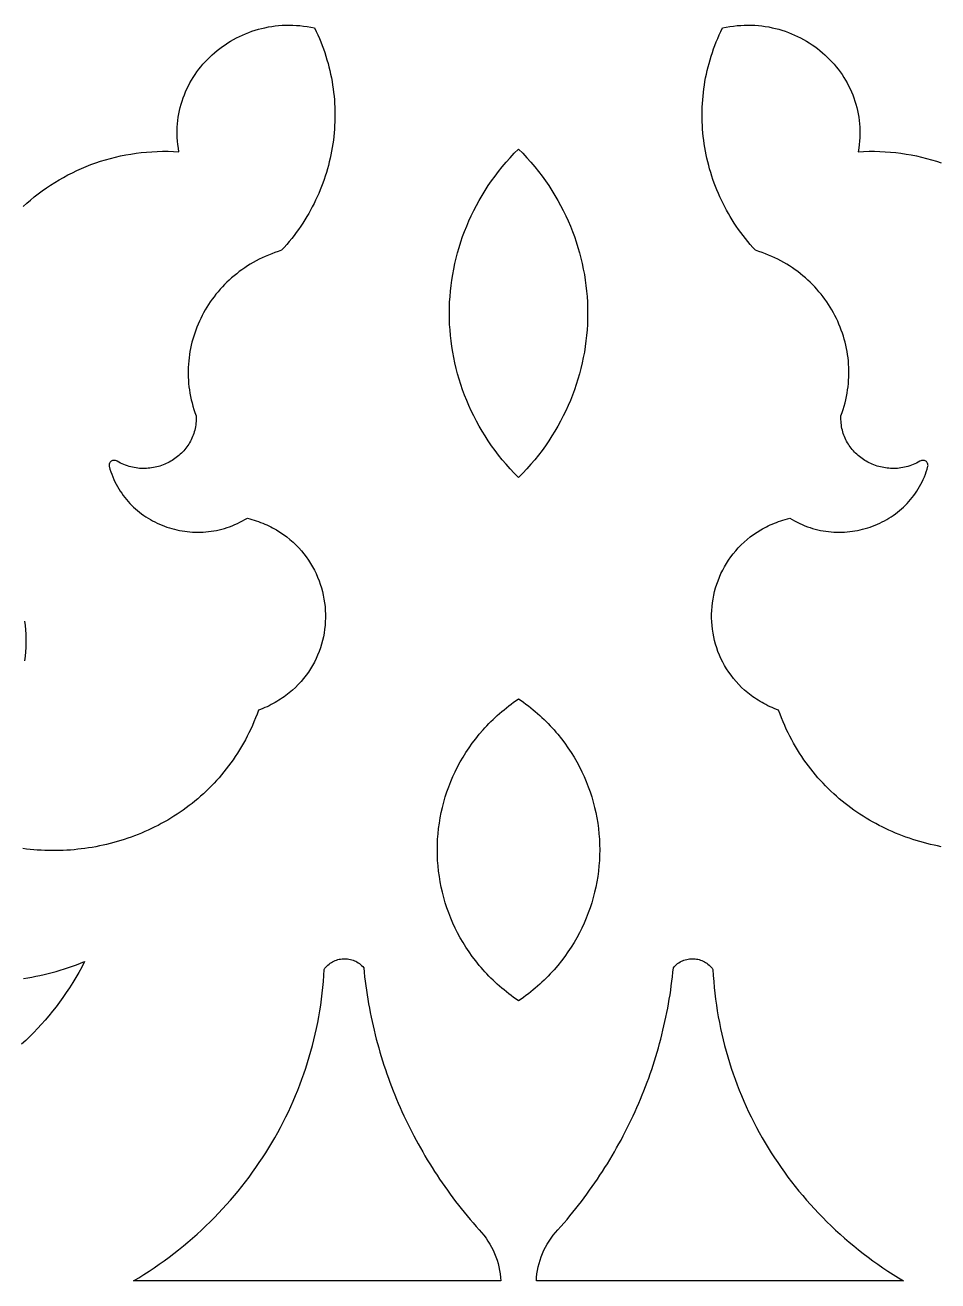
# Model space of a CAD drawing. Extents: x -167 to 167, y -60 to 60.
# Drawn here: x -139.68 to -112.62, y -40 to -2.79 of the extents above; entities that cross this region are included whole.
import ezdxf

# ---------------------------------------------------------------- set-up
doc = ezdxf.new("R2010")
doc.units = 0
doc.header["$MEASUREMENT"] = 0
doc.layers.add('LAYER_1', color=18, linetype='CONTINUOUS')

msp = doc.modelspace()

# ---------------------------------------------------------------- linework, layer by layer
at = {"layer": 'LAYER_1'}
for points in [[(-139.737, -8.17), (-139.628, -8.071), (-139.517, -7.974), (-139.403, -7.881), (-139.287, -7.789), (-139.168, -7.701), (-139.047, -7.616), (-138.924, -7.533), (-138.798, -7.453), (-138.671, -7.376), (-138.541, -7.303), (-138.41, -7.232), (-138.276, -7.164), (-138.141, -7.1), (-138.004, -7.038), (-137.864, -6.98), (-137.724, -6.925), (-137.581, -6.874), (-137.437, -6.826), (-137.291, -6.781), (-137.144, -6.74), (-136.995, -6.702), (-136.845, -6.668), (-136.694, -6.638), (-136.541, -6.611), (-136.387, -6.588), (-136.232, -6.569), (-136.075, -6.553), (-135.918, -6.541), (-135.759, -6.534), (-135.6, -6.53), (-135.439, -6.53), (-135.278, -6.535), (-135.116, -6.543), (-135.134, -6.438), (-135.148, -6.333), (-135.158, -6.229), (-135.165, -6.125), (-135.168, -6.023), (-135.168, -5.92), (-135.165, -5.819), (-135.158, -5.718), (-135.148, -5.619), (-135.135, -5.52), (-135.118, -5.422), (-135.098, -5.325), (-135.076, -5.229), (-135.05, -5.134), (-135.021, -5.041), (-134.99, -4.948), (-134.956, -4.857), (-134.918, -4.768), (-134.878, -4.679), (-134.836, -4.592), (-134.79, -4.506), (-134.743, -4.422), (-134.692, -4.34), (-134.639, -4.258), (-134.584, -4.179), (-134.526, -4.101), (-134.466, -4.025), (-134.404, -3.951), (-134.339, -3.879), (-134.273, -3.808), (-134.204, -3.74), (-134.133, -3.673), (-134.06, -3.609), (-133.985, -3.546), (-133.909, -3.486), (-133.83, -3.427), (-133.75, -3.371), (-133.668, -3.318), (-133.584, -3.266), (-133.498, -3.217), (-133.411, -3.171), (-133.323, -3.126), (-133.233, -3.085), (-133.142, -3.045), (-133.049, -3.009), (-132.955, -2.975), (-132.859, -2.944), (-132.763, -2.915), (-132.665, -2.89), (-132.566, -2.867), (-132.466, -2.847), (-132.365, -2.83), (-132.264, -2.816), (-132.161, -2.805), (-132.057, -2.797), (-131.953, -2.793), (-131.848, -2.791), (-131.742, -2.793), (-131.636, -2.798), (-131.529, -2.806), (-131.421, -2.818), (-131.313, -2.833), (-131.205, -2.852), (-131.096, -2.874), (-131.047, -2.977), (-131, -3.08), (-130.955, -3.184), (-130.912, -3.288), (-130.871, -3.393), (-130.832, -3.498), (-130.795, -3.604), (-130.761, -3.71), (-130.728, -3.817), (-130.698, -3.924), (-130.67, -4.031), (-130.644, -4.139), (-130.62, -4.246), (-130.598, -4.354), (-130.578, -4.463), (-130.56, -4.571), (-130.544, -4.68), (-130.531, -4.788), (-130.519, -4.897), (-130.51, -5.006), (-130.502, -5.115), (-130.497, -5.224), (-130.493, -5.333), (-130.492, -5.442), (-130.493, -5.551), (-130.496, -5.66), (-130.501, -5.768), (-130.507, -5.877), (-130.516, -5.985), (-130.527, -6.093), (-130.54, -6.201), (-130.555, -6.309), (-130.572, -6.416), (-130.591, -6.524), (-130.612, -6.63), (-130.635, -6.737), (-130.66, -6.843), (-130.687, -6.949), (-130.715, -7.054), (-130.746, -7.159), (-130.779, -7.263), (-130.814, -7.367), (-130.851, -7.47), (-130.89, -7.573), (-130.93, -7.675), (-130.973, -7.776), (-131.018, -7.877), (-131.064, -7.977), (-131.113, -8.076), (-131.163, -8.175), (-131.216, -8.273), (-131.27, -8.37), (-131.327, -8.466), (-131.385, -8.562), (-131.445, -8.656), (-131.507, -8.75), (-131.571, -8.843), (-131.637, -8.934), (-131.705, -9.025), (-131.774, -9.115), (-131.846, -9.204), (-131.919, -9.291), (-131.995, -9.378), (-132.072, -9.464), (-132.172, -9.495), (-132.27, -9.529), (-132.367, -9.565), (-132.462, -9.603), (-132.556, -9.643), (-132.648, -9.686), (-132.739, -9.73), (-132.828, -9.777), (-132.915, -9.825), (-133.001, -9.876), (-133.085, -9.928), (-133.168, -9.982), (-133.248, -10.039), (-133.327, -10.096), (-133.405, -10.156), (-133.48, -10.217), (-133.554, -10.28), (-133.626, -10.345), (-133.696, -10.411), (-133.764, -10.479), (-133.83, -10.548), (-133.894, -10.619), (-133.957, -10.691), (-134.018, -10.765), (-134.076, -10.839), (-134.133, -10.916), (-134.187, -10.993), (-134.24, -11.072), (-134.291, -11.151), (-134.339, -11.232), (-134.385, -11.314), (-134.43, -11.397), (-134.472, -11.482), (-134.512, -11.567), (-134.55, -11.653), (-134.585, -11.739), (-134.619, -11.827), (-134.65, -11.916), (-134.679, -12.005), (-134.706, -12.095), (-134.73, -12.186), (-134.752, -12.277), (-134.772, -12.369), (-134.789, -12.462), (-134.804, -12.555), (-134.817, -12.648), (-134.827, -12.742), (-134.835, -12.837), (-134.84, -12.932), (-134.843, -13.027), (-134.843, -13.122), (-134.841, -13.218), (-134.836, -13.313), (-134.829, -13.409), (-134.819, -13.505), (-134.806, -13.602), (-134.791, -13.698), (-134.773, -13.794), (-134.752, -13.89), (-134.729, -13.986), (-134.703, -14.082), (-134.674, -14.178), (-134.643, -14.273), (-134.609, -14.368), (-134.607, -14.424), (-134.607, -14.478), (-134.609, -14.532), (-134.614, -14.585), (-134.62, -14.638), (-134.628, -14.69), (-134.637, -14.741), (-134.649, -14.791), (-134.662, -14.841), (-134.677, -14.89), (-134.694, -14.938), (-134.712, -14.985), (-134.732, -15.031), (-134.753, -15.076), (-134.776, -15.121), (-134.8, -15.164), (-134.826, -15.207), (-134.853, -15.248), (-134.882, -15.289), (-134.912, -15.328), (-134.943, -15.367), (-134.975, -15.404), (-135.009, -15.44), (-135.044, -15.475), (-135.08, -15.509), (-135.117, -15.542), (-135.155, -15.574), (-135.194, -15.605), (-135.234, -15.634), (-135.275, -15.662), (-135.317, -15.689), (-135.359, -15.714), (-135.403, -15.738), (-135.447, -15.761), (-135.492, -15.783), (-135.538, -15.803), (-135.584, -15.821), (-135.632, -15.839), (-135.679, -15.855), (-135.727, -15.869), (-135.776, -15.882), (-135.825, -15.893), (-135.875, -15.903), (-135.925, -15.911), (-135.975, -15.918), (-136.026, -15.923), (-136.077, -15.927), (-136.128, -15.928), (-136.18, -15.929), (-136.231, -15.927), (-136.283, -15.924), (-136.335, -15.919), (-136.387, -15.912), (-136.439, -15.904), (-136.491, -15.893), (-136.542, -15.881), (-136.594, -15.867), (-136.646, -15.852), (-136.697, -15.834), (-136.748, -15.814), (-136.799, -15.793), (-136.85, -15.769), (-136.9, -15.744), (-136.95, -15.716), (-136.972, -15.704), (-136.994, -15.695), (-137.016, -15.69), (-137.038, -15.688), (-137.06, -15.69), (-137.082, -15.694), (-137.102, -15.702), (-137.121, -15.712), (-137.138, -15.725), (-137.154, -15.74), (-137.167, -15.757), (-137.177, -15.775), (-137.184, -15.796), (-137.188, -15.818), (-137.188, -15.841), (-137.184, -15.864), (-137.162, -15.944), (-137.137, -16.023), (-137.109, -16.1), (-137.08, -16.176), (-137.048, -16.25), (-137.014, -16.323), (-136.978, -16.394), (-136.94, -16.464), (-136.9, -16.532), (-136.858, -16.598), (-136.814, -16.664), (-136.768, -16.727), (-136.721, -16.789), (-136.672, -16.849), (-136.621, -16.908), (-136.568, -16.965), (-136.514, -17.021), (-136.459, -17.074), (-136.402, -17.126), (-136.343, -17.176), (-136.283, -17.225), (-136.222, -17.272), (-136.159, -17.317), (-136.095, -17.36), (-136.03, -17.401), (-135.964, -17.441), (-135.897, -17.478), (-135.829, -17.514), (-135.759, -17.548), (-135.689, -17.58), (-135.618, -17.61), (-135.546, -17.638), (-135.473, -17.664), (-135.4, -17.688), (-135.325, -17.71), (-135.25, -17.731), (-135.175, -17.749), (-135.099, -17.765), (-135.022, -17.779), (-134.945, -17.79), (-134.868, -17.8), (-134.79, -17.808), (-134.712, -17.813), (-134.634, -17.816), (-134.555, -17.818), (-134.476, -17.816), (-134.397, -17.813), (-134.319, -17.807), (-134.24, -17.8), (-134.161, -17.789), (-134.082, -17.777), (-134.003, -17.762), (-133.925, -17.745), (-133.847, -17.726), (-133.769, -17.704), (-133.691, -17.68), (-133.614, -17.653), (-133.537, -17.624), (-133.461, -17.593), (-133.385, -17.559), (-133.31, -17.522), (-133.235, -17.483), (-133.161, -17.442), (-133.088, -17.398), (-133.02, -17.416), (-132.954, -17.436), (-132.888, -17.456), (-132.823, -17.478), (-132.759, -17.5), (-132.696, -17.524), (-132.634, -17.549), (-132.574, -17.575), (-132.514, -17.601), (-132.455, -17.629), (-132.397, -17.658), (-132.34, -17.688), (-132.284, -17.718), (-132.229, -17.75), (-132.122, -17.816), (-132.02, -17.885), (-131.921, -17.958), (-131.826, -18.034), (-131.735, -18.113), (-131.649, -18.195), (-131.566, -18.28), (-131.487, -18.367), (-131.413, -18.457), (-131.342, -18.55), (-131.276, -18.645), (-131.214, -18.741), (-131.155, -18.84), (-131.101, -18.941), (-131.051, -19.043), (-131.005, -19.147), (-130.964, -19.253), (-130.926, -19.359), (-130.892, -19.467), (-130.863, -19.576), (-130.838, -19.686), (-130.817, -19.797), (-130.8, -19.908), (-130.787, -20.02), (-130.778, -20.132), (-130.774, -20.244), (-130.774, -20.357), (-130.778, -20.469), (-130.786, -20.581), (-130.799, -20.693), (-130.815, -20.804), (-130.836, -20.915), (-130.861, -21.025), (-130.891, -21.134), (-130.924, -21.243), (-130.962, -21.35), (-131.005, -21.455), (-131.051, -21.56), (-131.102, -21.663), (-131.157, -21.764), (-131.217, -21.863), (-131.28, -21.96), (-131.348, -22.056), (-131.421, -22.149), (-131.498, -22.239), (-131.579, -22.328), (-131.664, -22.413), (-131.754, -22.496), (-131.848, -22.576), (-131.947, -22.652), (-131.998, -22.69), (-132.05, -22.726), (-132.103, -22.762), (-132.157, -22.796), (-132.212, -22.83), (-132.269, -22.863), (-132.326, -22.895), (-132.385, -22.926), (-132.445, -22.957), (-132.506, -22.986), (-132.567, -23.014), (-132.631, -23.042), (-132.695, -23.068), (-132.76, -23.093), (-132.802, -23.208), (-132.846, -23.321), (-132.892, -23.432), (-132.939, -23.542), (-132.989, -23.651), (-133.04, -23.758), (-133.093, -23.863), (-133.148, -23.967), (-133.204, -24.069), (-133.262, -24.17), (-133.321, -24.269), (-133.383, -24.366), (-133.445, -24.462), (-133.51, -24.557), (-133.575, -24.649), (-133.643, -24.741), (-133.712, -24.83), (-133.782, -24.918), (-133.854, -25.005), (-133.927, -25.09), (-134.001, -25.173), (-134.077, -25.255), (-134.154, -25.335), (-134.232, -25.414), (-134.312, -25.491), (-134.393, -25.566), (-134.475, -25.64), (-134.558, -25.712), (-134.643, -25.782), (-134.728, -25.851), (-134.815, -25.918), (-134.903, -25.984), (-134.991, -26.048), (-135.081, -26.111), (-135.172, -26.171), (-135.264, -26.231), (-135.356, -26.288), (-135.45, -26.344), (-135.544, -26.398), (-135.64, -26.451), (-135.736, -26.502), (-135.833, -26.551), (-135.931, -26.599), (-136.029, -26.645), (-136.129, -26.689), (-136.229, -26.732), (-136.329, -26.773), (-136.43, -26.812), (-136.532, -26.85), (-136.635, -26.886), (-136.738, -26.92), (-136.842, -26.953), (-136.946, -26.984), (-137.05, -27.013), (-137.155, -27.041), (-137.261, -27.067), (-137.367, -27.091), (-137.473, -27.114), (-137.58, -27.134), (-137.687, -27.154), (-137.794, -27.171), (-137.902, -27.187), (-138.01, -27.201), (-138.118, -27.213), (-138.226, -27.224), (-138.334, -27.233), (-138.443, -27.24), (-138.552, -27.245), (-138.66, -27.249), (-138.769, -27.251), (-138.878, -27.251), (-138.987, -27.25), (-139.096, -27.247), (-139.205, -27.242), (-139.314, -27.235), (-139.422, -27.227), (-139.531, -27.217), (-139.639, -27.205), (-139.748, -27.191)], [(-112.522, -27.134), (-112.628, -27.114), (-112.735, -27.091), (-112.841, -27.067), (-112.946, -27.041), (-113.051, -27.013), (-113.156, -26.984), (-113.26, -26.953), (-113.364, -26.92), (-113.467, -26.886), (-113.569, -26.85), (-113.671, -26.812), (-113.772, -26.773), (-113.873, -26.732), (-113.973, -26.689), (-114.072, -26.645), (-114.171, -26.599), (-114.269, -26.551), (-114.366, -26.502), (-114.462, -26.451), (-114.557, -26.398), (-114.652, -26.344), (-114.745, -26.288), (-114.838, -26.231), (-114.93, -26.171), (-115.02, -26.111), (-115.11, -26.048), (-115.199, -25.984), (-115.287, -25.918), (-115.373, -25.851), (-115.459, -25.782), (-115.543, -25.712), (-115.627, -25.64), (-115.709, -25.566), (-115.79, -25.491), (-115.869, -25.414), (-115.948, -25.335), (-116.025, -25.255), (-116.1, -25.173), (-116.175, -25.09), (-116.248, -25.005), (-116.32, -24.918), (-116.39, -24.83), (-116.459, -24.741), (-116.526, -24.649), (-116.592, -24.557), (-116.656, -24.462), (-116.719, -24.366), (-116.78, -24.269), (-116.84, -24.17), (-116.898, -24.069), (-116.954, -23.967), (-117.009, -23.863), (-117.062, -23.758), (-117.113, -23.651), (-117.162, -23.542), (-117.21, -23.432), (-117.256, -23.321), (-117.3, -23.208), (-117.342, -23.093), (-117.407, -23.068), (-117.471, -23.042), (-117.534, -23.014), (-117.596, -22.986), (-117.657, -22.957), (-117.717, -22.926), (-117.775, -22.895), (-117.833, -22.863), (-117.889, -22.83), (-117.945, -22.796), (-117.999, -22.762), (-118.052, -22.726), (-118.104, -22.69), (-118.155, -22.652), (-118.253, -22.576), (-118.348, -22.496), (-118.437, -22.413), (-118.523, -22.328), (-118.604, -22.239), (-118.681, -22.149), (-118.753, -22.056), (-118.821, -21.96), (-118.885, -21.863), (-118.944, -21.764), (-119, -21.663), (-119.05, -21.56), (-119.097, -21.455), (-119.139, -21.35), (-119.177, -21.243), (-119.211, -21.134), (-119.24, -21.025), (-119.265, -20.915), (-119.286, -20.804), (-119.303, -20.693), (-119.316, -20.581), (-119.324, -20.469), (-119.328, -20.357), (-119.328, -20.244), (-119.323, -20.132), (-119.315, -20.02), (-119.302, -19.908), (-119.285, -19.797), (-119.264, -19.686), (-119.239, -19.576), (-119.209, -19.467), (-119.176, -19.359), (-119.138, -19.253), (-119.096, -19.147), (-119.05, -19.043), (-119, -18.941), (-118.946, -18.84), (-118.888, -18.741), (-118.826, -18.645), (-118.759, -18.55), (-118.689, -18.457), (-118.614, -18.367), (-118.536, -18.28), (-118.453, -18.195), (-118.366, -18.113), (-118.275, -18.034), (-118.181, -17.958), (-118.082, -17.885), (-117.979, -17.816), (-117.872, -17.75), (-117.817, -17.718), (-117.762, -17.688), (-117.705, -17.658), (-117.647, -17.629), (-117.588, -17.601), (-117.528, -17.575), (-117.467, -17.549), (-117.405, -17.524), (-117.342, -17.5), (-117.279, -17.478), (-117.214, -17.456), (-117.148, -17.436), (-117.081, -17.416), (-117.013, -17.398), (-116.94, -17.442), (-116.866, -17.483), (-116.792, -17.522), (-116.717, -17.559), (-116.641, -17.593), (-116.564, -17.624), (-116.488, -17.653), (-116.41, -17.68), (-116.333, -17.704), (-116.255, -17.726), (-116.177, -17.745), (-116.098, -17.762), (-116.02, -17.777), (-115.941, -17.789), (-115.862, -17.8), (-115.783, -17.807), (-115.704, -17.813), (-115.625, -17.816), (-115.547, -17.818), (-115.468, -17.816), (-115.39, -17.813), (-115.312, -17.808), (-115.234, -17.8), (-115.156, -17.79), (-115.079, -17.779), (-115.003, -17.765), (-114.927, -17.749), (-114.851, -17.731), (-114.776, -17.71), (-114.702, -17.688), (-114.629, -17.664), (-114.556, -17.638), (-114.484, -17.61), (-114.413, -17.58), (-114.342, -17.548), (-114.273, -17.514), (-114.205, -17.478), (-114.137, -17.441), (-114.071, -17.401), (-114.006, -17.36), (-113.942, -17.317), (-113.88, -17.272), (-113.819, -17.225), (-113.759, -17.176), (-113.7, -17.126), (-113.643, -17.074), (-113.587, -17.021), (-113.533, -16.965), (-113.481, -16.908), (-113.43, -16.849), (-113.381, -16.789), (-113.333, -16.727), (-113.288, -16.664), (-113.244, -16.598), (-113.202, -16.532), (-113.162, -16.464), (-113.124, -16.394), (-113.088, -16.323), (-113.054, -16.25), (-113.022, -16.176), (-112.992, -16.1), (-112.965, -16.023), (-112.94, -15.944), (-112.917, -15.864), (-112.913, -15.841), (-112.914, -15.818), (-112.918, -15.796), (-112.925, -15.775), (-112.935, -15.757), (-112.948, -15.74), (-112.963, -15.725), (-112.981, -15.712), (-112.999, -15.702), (-113.02, -15.694), (-113.041, -15.69), (-113.063, -15.688), (-113.085, -15.69), (-113.108, -15.695), (-113.13, -15.704), (-113.151, -15.716), (-113.201, -15.744), (-113.252, -15.769), (-113.302, -15.793), (-113.353, -15.814), (-113.404, -15.834), (-113.456, -15.852), (-113.507, -15.867), (-113.559, -15.881), (-113.611, -15.893), (-113.663, -15.904), (-113.715, -15.912), (-113.767, -15.919), (-113.818, -15.924), (-113.87, -15.927), (-113.922, -15.929), (-113.973, -15.928), (-114.025, -15.927), (-114.076, -15.923), (-114.126, -15.918), (-114.177, -15.911), (-114.227, -15.903), (-114.276, -15.893), (-114.325, -15.882), (-114.374, -15.869), (-114.422, -15.855), (-114.47, -15.839), (-114.517, -15.821), (-114.564, -15.803), (-114.609, -15.783), (-114.654, -15.761), (-114.699, -15.738), (-114.742, -15.714), (-114.785, -15.689), (-114.827, -15.662), (-114.868, -15.634), (-114.908, -15.605), (-114.947, -15.574), (-114.985, -15.542), (-115.022, -15.509), (-115.058, -15.475), (-115.092, -15.44), (-115.126, -15.404), (-115.158, -15.367), (-115.19, -15.328), (-115.22, -15.289), (-115.248, -15.248), (-115.275, -15.207), (-115.301, -15.164), (-115.325, -15.121), (-115.348, -15.076), (-115.37, -15.031), (-115.39, -14.985), (-115.408, -14.938), (-115.424, -14.89), (-115.439, -14.841), (-115.453, -14.791), (-115.464, -14.741), (-115.474, -14.69), (-115.482, -14.638), (-115.488, -14.585), (-115.492, -14.532), (-115.494, -14.478), (-115.495, -14.424), (-115.493, -14.368), (-115.459, -14.273), (-115.427, -14.178), (-115.398, -14.082), (-115.372, -13.986), (-115.349, -13.89), (-115.329, -13.794), (-115.311, -13.698), (-115.296, -13.602), (-115.283, -13.505), (-115.273, -13.409), (-115.266, -13.313), (-115.261, -13.218), (-115.259, -13.122), (-115.259, -13.027), (-115.262, -12.932), (-115.267, -12.837), (-115.275, -12.742), (-115.285, -12.648), (-115.297, -12.555), (-115.312, -12.462), (-115.33, -12.369), (-115.349, -12.277), (-115.371, -12.186), (-115.396, -12.095), (-115.423, -12.005), (-115.452, -11.916), (-115.483, -11.827), (-115.516, -11.739), (-115.552, -11.653), (-115.59, -11.567), (-115.63, -11.482), (-115.672, -11.397), (-115.716, -11.314), (-115.763, -11.232), (-115.811, -11.151), (-115.862, -11.072), (-115.914, -10.993), (-115.969, -10.916), (-116.025, -10.839), (-116.084, -10.765), (-116.145, -10.691), (-116.207, -10.619), (-116.272, -10.548), (-116.338, -10.479), (-116.406, -10.411), (-116.476, -10.345), (-116.548, -10.28), (-116.622, -10.217), (-116.697, -10.156), (-116.774, -10.096), (-116.853, -10.039), (-116.934, -9.982), (-117.016, -9.928), (-117.101, -9.876), (-117.186, -9.825), (-117.274, -9.777), (-117.363, -9.73), (-117.453, -9.686), (-117.546, -9.643), (-117.639, -9.603), (-117.735, -9.565), (-117.831, -9.529), (-117.93, -9.495), (-118.03, -9.464), (-118.107, -9.378), (-118.182, -9.291), (-118.256, -9.204), (-118.327, -9.115), (-118.397, -9.025), (-118.465, -8.934), (-118.531, -8.843), (-118.595, -8.75), (-118.657, -8.656), (-118.717, -8.562), (-118.775, -8.466), (-118.831, -8.37), (-118.886, -8.273), (-118.938, -8.175), (-118.989, -8.076), (-119.037, -7.977), (-119.084, -7.877), (-119.128, -7.776), (-119.171, -7.675), (-119.212, -7.573), (-119.251, -7.47), (-119.287, -7.367), (-119.322, -7.263), (-119.355, -7.159), (-119.386, -7.054), (-119.415, -6.949), (-119.442, -6.843), (-119.467, -6.737), (-119.49, -6.63), (-119.511, -6.524), (-119.53, -6.416), (-119.547, -6.309), (-119.562, -6.201), (-119.574, -6.093), (-119.585, -5.985), (-119.594, -5.877), (-119.601, -5.768), (-119.606, -5.66), (-119.609, -5.551), (-119.609, -5.442), (-119.608, -5.333), (-119.605, -5.224), (-119.599, -5.115), (-119.592, -5.006), (-119.582, -4.897), (-119.571, -4.788), (-119.557, -4.68), (-119.541, -4.571), (-119.524, -4.463), (-119.504, -4.354), (-119.482, -4.246), (-119.458, -4.139), (-119.432, -4.031), (-119.403, -3.924), (-119.373, -3.817), (-119.341, -3.71), (-119.306, -3.604), (-119.27, -3.498), (-119.231, -3.393), (-119.19, -3.288), (-119.147, -3.184), (-119.102, -3.08), (-119.055, -2.977), (-119.005, -2.874), (-118.897, -2.852), (-118.788, -2.833), (-118.68, -2.818), (-118.573, -2.806), (-118.466, -2.798), (-118.359, -2.793), (-118.254, -2.791), (-118.149, -2.793), (-118.044, -2.797), (-117.941, -2.805), (-117.838, -2.816), (-117.736, -2.83), (-117.635, -2.847), (-117.535, -2.867), (-117.437, -2.89), (-117.339, -2.915), (-117.242, -2.944), (-117.147, -2.975), (-117.053, -3.009), (-116.96, -3.045), (-116.869, -3.085), (-116.779, -3.126), (-116.69, -3.171), (-116.603, -3.217), (-116.518, -3.266), (-116.434, -3.318), (-116.352, -3.371), (-116.271, -3.427), (-116.193, -3.486), (-116.116, -3.546), (-116.041, -3.609), (-115.969, -3.673), (-115.898, -3.74), (-115.829, -3.808), (-115.762, -3.879), (-115.698, -3.951), (-115.635, -4.025), (-115.575, -4.101), (-115.518, -4.179), (-115.462, -4.258), (-115.409, -4.34), (-115.359, -4.422), (-115.311, -4.506), (-115.266, -4.592), (-115.223, -4.679), (-115.183, -4.768), (-115.146, -4.857), (-115.112, -4.948), (-115.08, -5.041), (-115.051, -5.134), (-115.026, -5.229), (-115.003, -5.325), (-114.984, -5.422), (-114.967, -5.52), (-114.954, -5.619), (-114.944, -5.718), (-114.937, -5.819), (-114.933, -5.92), (-114.933, -6.023), (-114.937, -6.125), (-114.944, -6.229), (-114.954, -6.333), (-114.968, -6.438), (-114.986, -6.543), (-114.823, -6.535), (-114.662, -6.53), (-114.502, -6.53), (-114.342, -6.534), (-114.184, -6.541), (-114.026, -6.553), (-113.87, -6.569), (-113.715, -6.588), (-113.561, -6.611), (-113.408, -6.638), (-113.256, -6.668), (-113.106, -6.702), (-112.958, -6.74), (-112.81, -6.781), (-112.665, -6.826), (-112.52, -6.874)], [(-139.682, -21.624), (-139.665, -21.492), (-139.653, -21.36), (-139.645, -21.229), (-139.642, -21.097), (-139.642, -20.967), (-139.647, -20.836), (-139.655, -20.707), (-139.668, -20.578), (-139.685, -20.45)], [(-139.719, -31.042), (-139.599, -31.022), (-139.478, -31), (-139.357, -30.976), (-139.236, -30.951), (-139.116, -30.923), (-138.995, -30.894), (-138.874, -30.862), (-138.754, -30.829), (-138.633, -30.794), (-138.513, -30.757), (-138.393, -30.718), (-138.273, -30.676), (-138.153, -30.633), (-138.033, -30.588), (-137.914, -30.541), (-137.998, -30.701), (-138.085, -30.858), (-138.174, -31.012), (-138.266, -31.163), (-138.36, -31.312), (-138.456, -31.458), (-138.555, -31.6), (-138.656, -31.74), (-138.759, -31.878), (-138.865, -32.012), (-138.972, -32.144), (-139.082, -32.272), (-139.193, -32.398), (-139.307, -32.522), (-139.422, -32.642), (-139.539, -32.76), (-139.659, -32.874), (-139.78, -32.987)]]:
    msp.add_lwpolyline(points, dxfattribs=at)
for points in [[(-124.925, -6.59), (-124.803, -6.721), (-124.685, -6.854), (-124.571, -6.989), (-124.461, -7.126), (-124.354, -7.265), (-124.252, -7.406), (-124.154, -7.548), (-124.06, -7.693), (-123.97, -7.839), (-123.884, -7.987), (-123.802, -8.136), (-123.724, -8.287), (-123.65, -8.439), (-123.58, -8.592), (-123.514, -8.747), (-123.452, -8.902), (-123.394, -9.059), (-123.34, -9.217), (-123.29, -9.376), (-123.244, -9.536), (-123.202, -9.696), (-123.164, -9.857), (-123.13, -10.019), (-123.1, -10.182), (-123.074, -10.345), (-123.052, -10.508), (-123.034, -10.672), (-123.02, -10.836), (-123.01, -11), (-123.004, -11.165), (-123.002, -11.329), (-123.004, -11.494), (-123.01, -11.658), (-123.02, -11.822), (-123.034, -11.986), (-123.052, -12.15), (-123.074, -12.314), (-123.1, -12.477), (-123.13, -12.639), (-123.164, -12.801), (-123.202, -12.962), (-123.244, -13.123), (-123.29, -13.282), (-123.34, -13.441), (-123.394, -13.599), (-123.452, -13.756), (-123.514, -13.912), (-123.58, -14.066), (-123.65, -14.22), (-123.724, -14.372), (-123.802, -14.522), (-123.884, -14.672), (-123.97, -14.819), (-124.06, -14.965), (-124.154, -15.11), (-124.252, -15.253), (-124.354, -15.393), (-124.461, -15.532), (-124.571, -15.669), (-124.685, -15.804), (-124.803, -15.937), (-124.925, -16.068), (-125.051, -16.197), (-125.177, -16.068), (-125.299, -15.937), (-125.417, -15.804), (-125.531, -15.669), (-125.641, -15.532), (-125.747, -15.393), (-125.849, -15.253), (-125.947, -15.11), (-126.041, -14.965), (-126.131, -14.819), (-126.217, -14.672), (-126.299, -14.522), (-126.377, -14.372), (-126.451, -14.22), (-126.521, -14.066), (-126.587, -13.912), (-126.649, -13.756), (-126.708, -13.599), (-126.762, -13.441), (-126.812, -13.282), (-126.858, -13.123), (-126.9, -12.962), (-126.938, -12.801), (-126.972, -12.639), (-127.002, -12.477), (-127.028, -12.314), (-127.05, -12.15), (-127.068, -11.986), (-127.082, -11.822), (-127.092, -11.658), (-127.098, -11.494), (-127.1, -11.329), (-127.098, -11.165), (-127.092, -11), (-127.082, -10.836), (-127.068, -10.672), (-127.05, -10.508), (-127.028, -10.345), (-127.002, -10.182), (-126.972, -10.019), (-126.938, -9.857), (-126.9, -9.696), (-126.858, -9.536), (-126.812, -9.376), (-126.762, -9.217), (-126.708, -9.059), (-126.649, -8.902), (-126.587, -8.747), (-126.521, -8.592), (-126.451, -8.439), (-126.377, -8.287), (-126.299, -8.136), (-126.217, -7.987), (-126.131, -7.839), (-126.041, -7.693), (-125.947, -7.548), (-125.849, -7.406), (-125.747, -7.265), (-125.641, -7.126), (-125.531, -6.989), (-125.417, -6.854), (-125.299, -6.721), (-125.177, -6.59), (-125.051, -6.462)], [(-124.976, -22.804), (-124.903, -22.857), (-124.83, -22.91), (-124.759, -22.964), (-124.69, -23.02), (-124.621, -23.076), (-124.553, -23.132), (-124.487, -23.19), (-124.422, -23.248), (-124.358, -23.307), (-124.295, -23.367), (-124.233, -23.427), (-124.173, -23.488), (-124.113, -23.55), (-124.055, -23.613), (-123.998, -23.676), (-123.942, -23.74), (-123.888, -23.804), (-123.782, -23.935), (-123.681, -24.068), (-123.585, -24.204), (-123.493, -24.342), (-123.406, -24.481), (-123.324, -24.623), (-123.246, -24.767), (-123.173, -24.912), (-123.105, -25.059), (-123.042, -25.208), (-122.983, -25.358), (-122.929, -25.509), (-122.88, -25.661), (-122.835, -25.815), (-122.795, -25.969), (-122.76, -26.125), (-122.729, -26.281), (-122.703, -26.438), (-122.682, -26.595), (-122.666, -26.753), (-122.654, -26.911), (-122.647, -27.069), (-122.645, -27.228), (-122.647, -27.386), (-122.654, -27.545), (-122.666, -27.703), (-122.682, -27.861), (-122.703, -28.018), (-122.729, -28.175), (-122.76, -28.331), (-122.795, -28.486), (-122.835, -28.641), (-122.88, -28.794), (-122.929, -28.947), (-122.983, -29.098), (-123.042, -29.248), (-123.105, -29.397), (-123.173, -29.544), (-123.246, -29.689), (-123.324, -29.833), (-123.406, -29.974), (-123.493, -30.114), (-123.585, -30.252), (-123.681, -30.387), (-123.782, -30.521), (-123.888, -30.652), (-123.998, -30.78), (-124.055, -30.843), (-124.113, -30.906), (-124.173, -30.968), (-124.233, -31.029), (-124.295, -31.089), (-124.358, -31.149), (-124.422, -31.208), (-124.487, -31.266), (-124.553, -31.324), (-124.621, -31.38), (-124.69, -31.436), (-124.759, -31.491), (-124.83, -31.546), (-124.903, -31.599), (-124.976, -31.652), (-125.051, -31.703), (-125.125, -31.652), (-125.199, -31.599), (-125.271, -31.546), (-125.342, -31.491), (-125.412, -31.436), (-125.481, -31.38), (-125.548, -31.324), (-125.615, -31.266), (-125.68, -31.208), (-125.744, -31.149), (-125.807, -31.089), (-125.869, -31.029), (-125.929, -30.968), (-125.988, -30.906), (-126.047, -30.843), (-126.103, -30.78), (-126.159, -30.716), (-126.214, -30.652), (-126.32, -30.521), (-126.421, -30.387), (-126.517, -30.252), (-126.609, -30.114), (-126.696, -29.974), (-126.778, -29.833), (-126.855, -29.689), (-126.928, -29.544), (-126.996, -29.397), (-127.06, -29.248), (-127.119, -29.098), (-127.173, -28.947), (-127.222, -28.794), (-127.267, -28.641), (-127.307, -28.486), (-127.342, -28.331), (-127.372, -28.175), (-127.398, -28.018), (-127.419, -27.861), (-127.436, -27.703), (-127.448, -27.545), (-127.455, -27.386), (-127.457, -27.228), (-127.455, -27.069), (-127.448, -26.911), (-127.436, -26.753), (-127.419, -26.595), (-127.398, -26.438), (-127.372, -26.281), (-127.342, -26.125), (-127.307, -25.969), (-127.267, -25.815), (-127.222, -25.661), (-127.173, -25.509), (-127.119, -25.358), (-127.06, -25.208), (-126.996, -25.059), (-126.928, -24.912), (-126.855, -24.767), (-126.778, -24.623), (-126.696, -24.481), (-126.609, -24.342), (-126.517, -24.204), (-126.421, -24.068), (-126.32, -23.935), (-126.214, -23.804), (-126.103, -23.676), (-126.047, -23.613), (-125.988, -23.55), (-125.929, -23.488), (-125.869, -23.427), (-125.807, -23.367), (-125.744, -23.307), (-125.68, -23.248), (-125.615, -23.19), (-125.548, -23.132), (-125.481, -23.076), (-125.412, -23.02), (-125.342, -22.964), (-125.271, -22.91), (-125.199, -22.857), (-125.125, -22.804), (-125.051, -22.752)], [(-130.159, -30.456), (-130.117, -30.46), (-130.076, -30.466), (-130.035, -30.474), (-129.994, -30.485), (-129.955, -30.498), (-129.915, -30.513), (-129.877, -30.531), (-129.84, -30.551), (-129.803, -30.573), (-129.768, -30.598), (-129.734, -30.625), (-129.701, -30.655), (-129.67, -30.686), (-129.641, -30.72), (-129.628, -30.855), (-129.613, -30.989), (-129.597, -31.123), (-129.579, -31.256), (-129.561, -31.39), (-129.54, -31.523), (-129.519, -31.655), (-129.496, -31.788), (-129.472, -31.92), (-129.447, -32.052), (-129.42, -32.184), (-129.392, -32.315), (-129.363, -32.446), (-129.332, -32.576), (-129.3, -32.707), (-129.267, -32.837), (-129.232, -32.966), (-129.196, -33.095), (-129.159, -33.224), (-129.121, -33.353), (-129.081, -33.481), (-129.04, -33.608), (-128.998, -33.735), (-128.954, -33.862), (-128.909, -33.989), (-128.863, -34.114), (-128.816, -34.24), (-128.768, -34.365), (-128.718, -34.489), (-128.667, -34.614), (-128.614, -34.737), (-128.561, -34.86), (-128.506, -34.983), (-128.45, -35.105), (-128.393, -35.226), (-128.335, -35.347), (-128.275, -35.468), (-128.214, -35.588), (-128.152, -35.707), (-128.089, -35.826), (-128.024, -35.944), (-127.958, -36.062), (-127.892, -36.179), (-127.824, -36.296), (-127.754, -36.412), (-127.684, -36.527), (-127.612, -36.642), (-127.539, -36.756), (-127.465, -36.869), (-127.39, -36.982), (-127.314, -37.094), (-127.236, -37.205), (-127.158, -37.316), (-127.078, -37.426), (-126.997, -37.535), (-126.915, -37.644), (-126.832, -37.752), (-126.747, -37.859), (-126.662, -37.966), (-126.575, -38.072), (-126.488, -38.177), (-126.399, -38.281), (-126.309, -38.385), (-126.218, -38.487), (-126.146, -38.567), (-126.079, -38.649), (-126.015, -38.734), (-125.956, -38.821), (-125.9, -38.91), (-125.849, -39.001), (-125.802, -39.094), (-125.76, -39.19), (-125.721, -39.286), (-125.687, -39.385), (-125.658, -39.485), (-125.633, -39.586), (-125.613, -39.688), (-125.597, -39.791), (-125.586, -39.895), (-125.58, -40), (-136.465, -40), (-136.308, -39.905), (-136.154, -39.809), (-136.001, -39.71), (-135.85, -39.609), (-135.702, -39.507), (-135.555, -39.402), (-135.41, -39.295), (-135.266, -39.186), (-135.125, -39.076), (-134.986, -38.963), (-134.849, -38.849), (-134.713, -38.732), (-134.58, -38.614), (-134.449, -38.494), (-134.32, -38.373), (-134.193, -38.249), (-134.067, -38.124), (-133.944, -37.997), (-133.824, -37.869), (-133.705, -37.738), (-133.588, -37.607), (-133.474, -37.473), (-133.361, -37.338), (-133.251, -37.202), (-133.143, -37.064), (-133.037, -36.924), (-132.934, -36.783), (-132.833, -36.641), (-132.734, -36.497), (-132.637, -36.352), (-132.542, -36.205), (-132.45, -36.058), (-132.36, -35.908), (-132.273, -35.758), (-132.188, -35.606), (-132.105, -35.453), (-132.025, -35.299), (-131.947, -35.144), (-131.871, -34.987), (-131.798, -34.829), (-131.727, -34.671), (-131.659, -34.511), (-131.593, -34.35), (-131.53, -34.188), (-131.469, -34.025), (-131.411, -33.861), (-131.355, -33.696), (-131.302, -33.531), (-131.252, -33.364), (-131.204, -33.196), (-131.158, -33.028), (-131.116, -32.859), (-131.076, -32.689), (-131.038, -32.518), (-131.004, -32.347), (-130.971, -32.175), (-130.942, -32.002), (-130.915, -31.828), (-130.892, -31.654), (-130.87, -31.479), (-130.852, -31.304), (-130.836, -31.128), (-130.824, -30.951), (-130.814, -30.774), (-130.788, -30.738), (-130.76, -30.703), (-130.73, -30.671), (-130.699, -30.641), (-130.667, -30.613), (-130.633, -30.587), (-130.598, -30.564), (-130.561, -30.543), (-130.524, -30.524), (-130.485, -30.507), (-130.446, -30.493), (-130.406, -30.481), (-130.366, -30.471), (-130.325, -30.463), (-130.283, -30.458), (-130.242, -30.455), (-130.2, -30.454)], [(-119.86, -30.455), (-119.818, -30.458), (-119.777, -30.463), (-119.736, -30.471), (-119.695, -30.481), (-119.656, -30.493), (-119.616, -30.507), (-119.578, -30.524), (-119.54, -30.543), (-119.504, -30.564), (-119.469, -30.587), (-119.435, -30.613), (-119.402, -30.641), (-119.371, -30.671), (-119.342, -30.703), (-119.314, -30.738), (-119.288, -30.774), (-119.278, -30.951), (-119.265, -31.128), (-119.25, -31.304), (-119.231, -31.479), (-119.21, -31.654), (-119.186, -31.828), (-119.159, -32.002), (-119.13, -32.175), (-119.098, -32.347), (-119.063, -32.518), (-119.026, -32.689), (-118.986, -32.859), (-118.943, -33.028), (-118.898, -33.196), (-118.85, -33.364), (-118.799, -33.531), (-118.746, -33.696), (-118.691, -33.861), (-118.632, -34.025), (-118.572, -34.188), (-118.508, -34.35), (-118.443, -34.511), (-118.374, -34.671), (-118.304, -34.829), (-118.231, -34.987), (-118.155, -35.144), (-118.077, -35.299), (-117.997, -35.453), (-117.914, -35.606), (-117.829, -35.758), (-117.741, -35.908), (-117.651, -36.058), (-117.559, -36.205), (-117.465, -36.352), (-117.368, -36.497), (-117.269, -36.641), (-117.168, -36.783), (-117.064, -36.924), (-116.958, -37.064), (-116.85, -37.202), (-116.74, -37.338), (-116.628, -37.473), (-116.513, -37.607), (-116.397, -37.738), (-116.278, -37.869), (-116.157, -37.997), (-116.034, -38.124), (-115.909, -38.249), (-115.782, -38.373), (-115.653, -38.494), (-115.521, -38.614), (-115.388, -38.732), (-115.253, -38.849), (-115.116, -38.963), (-114.976, -39.076), (-114.835, -39.186), (-114.692, -39.295), (-114.547, -39.402), (-114.4, -39.507), (-114.251, -39.609), (-114.1, -39.71), (-113.948, -39.809), (-113.793, -39.905), (-113.637, -40), (-124.521, -40), (-124.515, -39.895), (-124.504, -39.791), (-124.489, -39.688), (-124.468, -39.586), (-124.443, -39.485), (-124.414, -39.385), (-124.38, -39.286), (-124.342, -39.19), (-124.299, -39.094), (-124.252, -39.001), (-124.201, -38.91), (-124.146, -38.821), (-124.087, -38.734), (-124.023, -38.649), (-123.955, -38.567), (-123.884, -38.487), (-123.793, -38.385), (-123.703, -38.281), (-123.614, -38.177), (-123.526, -38.072), (-123.44, -37.966), (-123.354, -37.859), (-123.27, -37.752), (-123.187, -37.644), (-123.104, -37.535), (-123.024, -37.426), (-122.944, -37.316), (-122.865, -37.205), (-122.788, -37.094), (-122.711, -36.982), (-122.636, -36.869), (-122.562, -36.756), (-122.489, -36.642), (-122.418, -36.527), (-122.347, -36.412), (-122.278, -36.296), (-122.21, -36.179), (-122.143, -36.062), (-122.077, -35.944), (-122.013, -35.826), (-121.95, -35.707), (-121.888, -35.588), (-121.827, -35.468), (-121.767, -35.347), (-121.709, -35.226), (-121.651, -35.105), (-121.595, -34.983), (-121.541, -34.86), (-121.487, -34.737), (-121.435, -34.614), (-121.384, -34.489), (-121.334, -34.365), (-121.285, -34.24), (-121.238, -34.114), (-121.192, -33.989), (-121.147, -33.862), (-121.104, -33.735), (-121.062, -33.608), (-121.021, -33.481), (-120.981, -33.353), (-120.942, -33.224), (-120.905, -33.095), (-120.869, -32.966), (-120.835, -32.837), (-120.802, -32.707), (-120.77, -32.576), (-120.739, -32.446), (-120.71, -32.315), (-120.682, -32.184), (-120.655, -32.052), (-120.629, -31.92), (-120.605, -31.788), (-120.583, -31.655), (-120.561, -31.523), (-120.541, -31.39), (-120.522, -31.256), (-120.505, -31.123), (-120.489, -30.989), (-120.474, -30.855), (-120.461, -30.72), (-120.431, -30.686), (-120.4, -30.655), (-120.368, -30.625), (-120.334, -30.598), (-120.298, -30.573), (-120.262, -30.551), (-120.225, -30.531), (-120.186, -30.513), (-120.147, -30.498), (-120.107, -30.485), (-120.067, -30.474), (-120.026, -30.466), (-119.984, -30.46), (-119.943, -30.456), (-119.901, -30.454)]]:
    msp.add_lwpolyline(points, close=True, dxfattribs=at)

doc.saveas('drawing.dxf')
